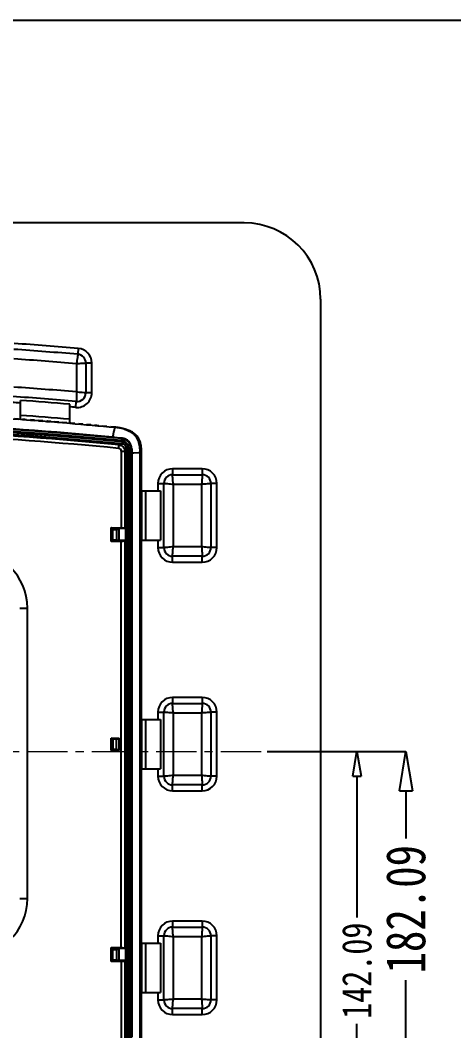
# Model space of a CAD drawing. Header units: millimetres. Extents: x -330 to 1028, y -2979 to 840.
# Drawn here: x 479 to 655.2, y -1482 to -1071 of the extents above; entities that cross this region are included whole.
import ezdxf

# ---------------------------------------------------------------- set-up
doc = ezdxf.new("R2010")
doc.units = ezdxf.units.MM
doc.header["$LTSCALE"] = 16.335
doc.header["$PDMODE"] = 3
doc.header["$PDSIZE"] = 0.3125
doc.linetypes.add('CENTER', pattern=[0.6, 0.375, -0.075, 0.075, -0.075])
doc.linetypes.add('HIDDEN', pattern=[0.2, 0.1, -0.1])
doc.layers.get('0').update_dxf_attribs({"linetype": 'CONTINUOUS'})
doc.layers.get('Defpoints').update_dxf_attribs({"linetype": 'CONTINUOUS'})
doc.layers.add('center', color=1, linetype='CENTER', lineweight=9)
doc.layers.add('DEFAULT_2', color=8, linetype='HIDDEN')
doc.styles.get("Standard").update_dxf_attribs({"font": 'txt', "width": 0.8})
doc.dimstyles.new('STANDARD$0', dxfattribs={"dimscale": 2, "dimtxt": 3, "dimasz": 3, "dimexe": 1.25, "dimexo": 0.625, "dimgap": 0.5, "dimtad": 0, "dimdsep": 46, "dimlunit": 6, "dimtxsty": 'Standard', "dimblk": 'CLOSEDBLANK', "dimcen": 0, "dimclrt": 2, "dimazin": 2, "dimtfac": 2, "dimtmove": 1, "dimatfit": 3, "dimfxl": 0, "dimtolj": 1, "dimtzin": 0, "dimarcsym": 0})

# ---------------------------------------------------------------- blocks, each defined once
blk = doc.blocks.new('_ClosedBlank')
at = {"color": 0, "linetype": 'ByBlock', "lineweight": -2}
for p, q in [((-1, 0.167), (0, 0)), ((-1, 0.167), (-1, -0.167)), ((0, 0), (-1, -0.167))]:
    blk.add_line(p, q, dxfattribs=at)
blk = doc.blocks.new('*D184')
at = {"color": 4, "lineweight": -2}
for p, q in [((579.38, -1368.42), (615.86, -1368.42)), ((615.86, -1378.42), (615.86, -1435.98)), ((615.86, -1500.5), (615.86, -1479.18)), ((516.7, -1510.5), (615.86, -1510.5))]:
    blk.add_line(p, q, dxfattribs=at)
at = {"layer": 'Defpoints', "color": 0}
for p in [(579.38, -1368.42), (516.7, -1510.5), (615.86, -1510.5)]:
    blk.add_point(p, dxfattribs=at)
at = {"color": 4, "lineweight": -2, "xscale": 10, "yscale": 10, "zscale": 10}
for p, rotation in [((615.86, -1368.42), 90), ((615.86, -1510.5), 270)]:
    blk.add_blockref('_ClosedBlank', p, dxfattribs=dict(at, rotation=rotation))
at = {"color": 6, "insert": (615.86, -1457.58), "char_height": 12, "attachment_point": 5, "rotation": 90}
blk.add_mtext('\\A1;142.09', dxfattribs=at)
blk = doc.blocks.new('*D188')
at = {"color": 4, "lineweight": -2}
for p, q in [((579.38, -1368.42), (635.76, -1368.42)), ((635.76, -1384.42), (635.76, -1403.77)), ((635.76, -1534.5), (635.76, -1461.37)), ((516.7, -1550.5), (635.76, -1550.5))]:
    blk.add_line(p, q, dxfattribs=at)
at = {"layer": 'Defpoints', "color": 0}
for p in [(579.38, -1368.42), (635.76, -1368.42), (516.7, -1550.5)]:
    blk.add_point(p, dxfattribs=at)
at = {"color": 4, "lineweight": -2, "xscale": 16, "yscale": 16, "zscale": 16}
for p, rotation in [((635.76, -1368.42), 90), ((635.76, -1550.5), 270)]:
    blk.add_blockref('_ClosedBlank', p, dxfattribs=dict(at, rotation=rotation))
at = {"color": 6, "insert": (635.76, -1432.57), "char_height": 16, "attachment_point": 5, "rotation": 90}
blk.add_mtext('\\A1;182.09', dxfattribs=at)

msp = doc.modelspace()

# ---------------------------------------------------------------- linework, layer by layer
at = {"color": 7, "linetype": 'Continuous'}
for p, q in [((570.063, -1153.419), (172.063, -1153.419)), ((601.063, -1184.419), (601.063, -1552.419)), ((502.573, -1204.448), (502.367, -1206.86)), ((501.778, -1210.687), (501.778, -1222.16)), ((505.642, -1210.426), (505.642, -1222.47)), ((508.063, -1210.426), (505.642, -1210.426)), ((508.063, -1222.47), (508.063, -1210.426)), ((508.063, -1222.47), (505.642, -1222.47)), ((479.063, -1233.442), (479.063, -1225.594)), ((499.063, -1235.016), (499.063, -1227.149)), ((501.548, -1228.448), (501.756, -1226.036)), ((517.342, -1236.679), (517.236, -1237.182)), ((520.181, -1241.157), (520.102, -1241.956)), ((520.181, -1241.157), (520.359, -1240.997)), ((519.091, -1243.65), (520.372, -1243.312)), ((520.451, -1242.524), (520.372, -1243.312)), ((521.981, -1245.088), (521.519, -1246.326)), ((521.981, -1245.088), (521.981, -1486.878)), ((522.772, -1245.088), (521.981, -1245.088)), ((522.772, -1486.878), (522.772, -1245.088)), ((523.267, -1245.45), (524.07, -1245.45)), ((523.267, -1485.986), (523.267, -1245.451)), ((524.28, -1245.259), (524.07, -1245.45)), ((524.07, -1485.986), (524.07, -1245.45)), ((520.037, -1246.316), (520.037, -1277.378)), ((521.519, -1246.326), (521.485, -1277.559)), ((525.181, -1247.002), (524.281, -1247.049)), ((524.281, -1247.049), (524.281, -1484.653)), ((527.08, -1246.904), (525.181, -1247.002)), ((527.738, -1246.87), (527.08, -1246.904)), ((527.738, -1484.993), (527.738, -1246.87)), ((527.881, -1246.854), (528.3, -1246.841)), ((527.881, -1485.024), (527.881, -1246.854)), ((528.3, -1262.419), (528.3, -1246.841)), ((540.926, -1253.419), (540.926, -1255.84)), ((552.926, -1253.419), (540.926, -1253.419)), ((552.926, -1253.419), (552.926, -1255.84)), ((540.926, -1255.84), (552.926, -1255.84)), ((534.926, -1259.419), (534.926, -1262.419)), ((534.926, -1259.419), (537.347, -1259.419)), ((537.347, -1285.419), (537.347, -1259.419)), ((541.211, -1285.134), (541.211, -1259.703)), ((541.211, -1259.703), (552.641, -1259.703)), ((552.641, -1259.703), (552.641, -1285.134)), ((558.926, -1259.419), (556.505, -1259.419)), ((556.505, -1259.419), (556.505, -1285.419)), ((558.926, -1285.419), (558.926, -1259.419)), ((528.23, -1262.419), (528.23, -1282.419)), ((528.3, -1262.419), (536.009, -1262.419)), ((529.926, -1262.419), (529.926, -1282.419)), ((536.009, -1262.419), (536.009, -1282.419)), ((515.931, -1282.982), (515.936, -1277.37)), ((516.669, -1278.077), (515.936, -1277.37)), ((515.936, -1277.37), (520.023, -1277.378)), ((516.669, -1282.269), (516.669, -1278.077)), ((516.669, -1278.077), (518.219, -1278.077)), ((518.219, -1278.077), (519.161, -1277.755)), ((518.219, -1282.269), (518.219, -1278.077)), ((519.161, -1282.592), (519.161, -1277.755)), ((521.724, -1277.755), (519.161, -1277.755)), ((521.485, -1277.559), (521.724, -1277.755)), ((521.724, -1277.755), (521.724, -1282.592)), ((515.931, -1282.982), (516.669, -1282.269)), ((516.669, -1282.269), (518.219, -1282.269)), ((518.219, -1282.269), (519.161, -1282.592)), ((528.3, -1282.419), (536.009, -1282.419)), ((528.3, -1355.419), (528.3, -1282.419)), ((534.926, -1282.419), (534.926, -1285.419)), ((520.018, -1282.973), (515.931, -1282.982)), ((521.724, -1282.592), (519.161, -1282.592)), ((519.966, -1448.185), (520.018, -1282.973)), ((521.481, -1282.792), (521.724, -1282.592)), ((534.926, -1285.419), (537.347, -1285.419)), ((552.641, -1285.134), (541.211, -1285.134)), ((558.926, -1285.419), (556.505, -1285.419)), ((552.926, -1288.998), (540.926, -1288.998)), ((540.926, -1291.419), (540.926, -1288.998)), ((552.926, -1291.419), (552.926, -1288.998)), ((540.926, -1291.419), (552.926, -1291.419)), ((552.926, -1346.419), (540.926, -1346.419)), ((540.926, -1346.419), (540.926, -1348.84)), ((552.926, -1346.419), (552.926, -1348.84)), ((540.926, -1348.84), (552.926, -1348.84)), ((528.23, -1355.419), (528.23, -1375.419)), ((528.3, -1355.419), (536.009, -1355.419)), ((529.926, -1355.419), (529.926, -1375.419)), ((534.926, -1352.419), (537.347, -1352.419)), ((534.926, -1352.419), (534.926, -1355.419)), ((536.009, -1355.419), (536.009, -1375.419)), ((537.347, -1378.419), (537.347, -1352.419)), ((541.211, -1352.703), (552.641, -1352.703)), ((541.211, -1378.134), (541.211, -1352.703)), ((552.641, -1352.703), (552.641, -1378.134)), ((558.926, -1352.419), (556.505, -1352.419)), ((556.505, -1352.419), (556.505, -1378.419)), ((558.926, -1378.419), (558.926, -1352.419)), ((515.887, -1368.018), (515.888, -1363.006)), ((516.663, -1363.456), (515.888, -1363.006)), ((515.888, -1363.006), (519.176, -1363.01)), ((518.017, -1363.456), (516.663, -1363.456)), ((516.663, -1363.456), (516.663, -1367.567)), ((519.005, -1363.332), (518.017, -1363.456)), ((518.017, -1363.456), (518.017, -1367.567)), ((519.176, -1363.01), (519.005, -1363.332)), ((519.005, -1363.332), (519.005, -1367.691)), ((519.176, -1363.01), (519.176, -1368.014)), ((516.663, -1367.567), (515.887, -1368.018)), ((519.177, -1368.014), (515.887, -1368.018)), ((518.017, -1367.567), (516.663, -1367.567)), ((519.005, -1367.691), (518.017, -1367.567)), ((519.177, -1368.014), (519.005, -1367.691)), ((528.3, -1375.419), (536.009, -1375.419)), ((528.3, -1446.419), (528.3, -1375.419)), ((534.926, -1375.419), (534.926, -1378.419)), ((534.926, -1378.419), (537.347, -1378.419)), ((552.641, -1378.134), (541.211, -1378.134)), ((558.926, -1378.419), (556.505, -1378.419)), ((552.926, -1381.998), (540.926, -1381.998)), ((540.926, -1384.419), (540.926, -1381.998)), ((540.926, -1384.419), (552.926, -1384.419)), ((552.926, -1384.419), (552.926, -1381.998)), ((552.926, -1437.419), (540.926, -1437.419)), ((540.926, -1437.419), (540.926, -1439.84)), ((552.926, -1437.419), (552.926, -1439.84)), ((540.926, -1439.84), (552.926, -1439.84)), ((528.23, -1446.419), (528.23, -1466.419)), ((528.3, -1446.419), (536.009, -1446.419)), ((529.926, -1446.419), (529.926, -1466.419)), ((534.926, -1443.419), (537.347, -1443.419)), ((534.926, -1443.419), (534.926, -1446.419)), ((536.009, -1446.419), (536.009, -1466.419)), ((537.347, -1469.419), (537.347, -1443.419)), ((541.211, -1443.703), (552.641, -1443.703)), ((541.211, -1469.134), (541.211, -1443.703)), ((552.641, -1443.703), (552.641, -1469.134)), ((558.926, -1443.419), (556.505, -1443.419)), ((556.505, -1443.419), (556.505, -1469.419)), ((558.926, -1469.419), (558.926, -1443.419)), ((516.669, -1448.927), (515.893, -1448.178)), ((515.893, -1448.178), (519.966, -1448.185)), ((515.895, -1453.866), (515.893, -1448.178)), ((516.669, -1448.927), (518.219, -1448.927)), ((516.669, -1453.119), (516.669, -1448.927)), ((518.219, -1448.927), (519.161, -1448.605)), ((518.219, -1453.119), (518.219, -1448.927)), ((521.724, -1448.605), (519.161, -1448.605)), ((519.161, -1453.442), (519.161, -1448.605)), ((521.434, -1448.366), (521.724, -1448.605)), ((521.724, -1448.605), (521.724, -1453.442)), ((515.895, -1453.866), (516.669, -1453.119)), ((519.967, -1453.86), (515.895, -1453.866)), ((516.669, -1453.119), (518.219, -1453.119)), ((518.219, -1453.119), (519.161, -1453.442)), ((521.724, -1453.442), (519.161, -1453.442)), ((519.973, -1453.86), (519.973, -1485.792)), ((521.436, -1453.679), (521.724, -1453.442)), ((521.436, -1453.679), (521.452, -1485.787)), ((528.3, -1466.419), (536.009, -1466.419)), ((528.3, -1485.049), (528.3, -1466.419)), ((534.926, -1466.419), (534.926, -1469.419)), ((534.926, -1469.419), (537.347, -1469.419)), ((552.641, -1469.134), (541.211, -1469.134)), ((558.926, -1469.419), (556.505, -1469.419)), ((552.926, -1472.998), (540.926, -1472.998)), ((540.926, -1475.419), (540.926, -1472.998)), ((540.926, -1475.419), (552.926, -1475.419)), ((552.926, -1475.419), (552.926, -1472.998))]:
    msp.add_line(p, q, dxfattribs=at)
msp.add_lwpolyline([(70.186, -1070.963), (877.486, -1070.963), (877.486, -1690.783), (70.186, -1690.783)], close=True)
for centre, radius, start, end in [((570.063, -1184.419), 31, 0, 90), ((371.063, -2744.13), 1545.289, 85.11798, 86.088627), ((371.063, -2744.13), 1542.868, 85.11798, 86.088627), ((502.063, -1210.426), 3.579, 0, 85.11798), ((502.063, -1210.426), 6, 0, 85.11798), ((371.063, -2744.13), 1539.004, 85.127713, 86.077278), ((371.063, -2744.13), 1527.573, 85.091164, 86.047879), ((371.063, -2744.13), 1523.709, 85.079528, 86.057846), ((502.063, -1222.47), 6, 265.07953, 0), ((502.063, -1222.47), 3.579, 265.07953, 0), ((371.063, -2744.13), 1521.289, 85.929008, 86.057846), ((371.063, -2744.13), 1522.371, 85.176914, 85.931908), ((371.063, -2744.13), 1521.289, 85.079528, 85.173473), ((372.026, -2721.584), 1491.987, 85.886018, 89.653047), ((371.063, -2744.13), 1516.289, 85.157519, 85.915561), ((371.063, -2746.934), 1511.809, 84.329114, 95.670886), ((371.063, -2746.934), 1511.017, 84.329114, 95.670886), ((371.063, -2746.934), 1513.142, 84.344373, 95.655627), ((371.063, -2746.934), 1512.34, 84.344394, 95.655602), ((371.639, -2731.681), 1498.088, 84.452573, 90.022053), ((369.509, -2790.92), 1554.482, 84.478097, 89.861287), ((372.033, -2721.47), 1491.912, 85.115624, 85.88609), ((372.059, -2721.399), 1491.8, 84.410821, 85.116242), ((369.175, -2793.607), 1555.718, 84.474885, 89.847811), ((519.755, -1245.451), 4.315, 0.02001, 84.32439), ((519.26, -1245.716), 8.648, 56.25867, 57.49572), ((519.757, -1245.449), 3.51, 359.9701, 84.3705), ((540.926, -1259.419), 6, 90, 180), ((552.926, -1259.419), 6, 0, 90), ((540.926, -1259.419), 3.579, 90, 180), ((552.926, -1259.419), 3.579, 0, 90), ((458.043, -1310.179), 23.816, 0.0473, 89.93545), ((540.926, -1285.419), 6, 180, 270), ((540.926, -1285.419), 3.579, 180, 270), ((552.926, -1285.419), 6, 270, 0), ((552.926, -1285.419), 3.579, 270, 0), ((540.926, -1352.419), 6, 90, 180), ((552.926, -1352.419), 6, 0, 90), ((540.926, -1352.419), 3.579, 90, 180), ((552.926, -1352.419), 3.579, 0, 90), ((540.926, -1378.419), 6, 180, 270), ((540.926, -1378.419), 3.579, 180, 270), ((552.926, -1378.419), 6, 270, 0), ((552.926, -1378.419), 3.579, 270, 0), ((458.034, -1428.212), 23.824, 270.05892, 359.94594), ((540.926, -1443.419), 6, 90, 180), ((552.926, -1443.419), 6, 0, 90), ((540.926, -1443.419), 3.579, 90, 180), ((552.926, -1443.419), 3.579, 0, 90), ((540.926, -1469.419), 6, 180, 270), ((540.926, -1469.419), 3.579, 180, 270), ((552.926, -1469.419), 6, 270, 0), ((552.926, -1469.419), 3.579, 270, 0)]:
    msp.add_arc(centre, radius, start, end, dxfattribs=at)
for points, knots in [([(502.367, -1206.86), (502.329, -1207.336), (502.236, -1208.194), (502.036, -1209.471), (501.881, -1210.271), (501.776, -1210.687)], [0, 0, 0, 0, 0.369864, 0.6674361, 1, 1, 1, 1]), ([(501.778, -1210.69), (502.202, -1210.62), (503.012, -1210.532), (504.301, -1210.445), (505.164, -1210.424), (505.642, -1210.426)], [0, 0, 0, 0, 0.3325776, 0.6301409, 1, 1, 1, 1]), ([(501.775, -1222.16), (501.821, -1222.587), (501.856, -1223.403), (501.849, -1224.697), (501.8, -1225.559), (501.756, -1226.036)], [0, 0, 0, 0, 0.3324937, 0.6301042, 1, 1, 1, 1]), ([(505.642, -1222.47), (505.163, -1222.472), (504.299, -1222.451), (503.01, -1222.342), (502.2, -1222.24), (501.778, -1222.157)], [0, 0, 0, 0, 0.3699047, 0.6675291, 1, 1, 1, 1]), ([(517.236, -1237.182), (517.223, -1237.244), (517.163, -1237.532), (517.103, -1237.819), (517.055, -1238.045)], [0, 0, 0, 0, 0.2154127, 1, 1, 1, 1]), ([(517.055, -1238.045), (516.973, -1238.428), (516.786, -1239.284), (516.619, -1240.143), (516.527, -1240.617)], [0, 0, 0, 0, 0.4481724, 1, 1, 1, 1]), ([(524.28, -1245.259), (524.281, -1244.731), (524.081, -1243.666), (523.216, -1242.302), (521.922, -1241.34), (520.883, -1241.047), (520.359, -1240.997)], [0, 0, 0, 0, 0.2508471, 0.500371, 0.7497191, 1, 1, 1, 1]), ([(528.3, -1246.841), (528.3, -1246.29), (528.261, -1245.188), (528.039, -1243.547), (527.589, -1241.948), (526.822, -1240.466), (525.693, -1239.231), (524.301, -1238.316), (522.767, -1237.684), (521.702, -1237.392), (521.165, -1237.269)], [0, 0, 0, 0, 0.1249147, 0.2499513, 0.3749338, 0.500048, 0.6249584, 0.7500127, 0.8750622, 1, 1, 1, 1]), ([(527.882, -1246.862), (527.881, -1246.045), (527.778, -1244.408), (527.15, -1242.02), (525.872, -1239.893), (524.601, -1238.834), (523.914, -1238.405)], [0, 0, 0, 0, 0.2509767, 0.5015209, 0.7511142, 1, 1, 1, 1]), ([(527.738, -1246.87), (527.738, -1246.09), (527.648, -1244.515), (527.1, -1242.188), (525.934, -1240.059), (524.725, -1238.967), (524.063, -1238.525)], [0, 0, 0, 0, 0.2461873, 0.4961706, 0.748682, 1, 1, 1, 1]), ([(518.963, -1245.117), (518.993, -1244.799), (519.035, -1244.311), (519.084, -1243.823), (519.091, -1243.652)], [0, 0, 0, 0, 0.6508674, 1, 1, 1, 1]), ([(520.05, -1246.232), (520.033, -1245.956), (519.812, -1245.378), (519.242, -1245.144), (518.963, -1245.117)], [0, 0, 0, 0, 0.497708, 1, 1, 1, 1]), ([(519.091, -1243.65), (519.411, -1243.694), (520.045, -1243.899), (520.831, -1244.511), (521.364, -1245.353), (521.506, -1246.003), (521.519, -1246.326)], [0, 0, 0, 0, 0.248369, 0.5000963, 0.751766, 1, 1, 1, 1]), ([(521.981, -1245.088), (521.992, -1244.651), (521.743, -1243.686), (520.808, -1243.343), (520.372, -1243.312)], [0, 0, 0, 0, 0.5002276, 1, 1, 1, 1]), ([(520.451, -1242.524), (520.766, -1242.555), (521.393, -1242.715), (522.183, -1243.288), (522.675, -1244.131), (522.772, -1244.771), (522.772, -1245.088)], [0, 0, 0, 0, 0.2502006, 0.4999974, 0.7497967, 1, 1, 1, 1]), ([(520.052, -1246.316), (520.371, -1246.316), (520.86, -1246.32), (521.349, -1246.319), (521.519, -1246.326)], [0, 0, 0, 0, 0.6529181, 1, 1, 1, 1]), ([(527.881, -1246.862), (527.876, -1246.863), (527.828, -1246.867), (527.78, -1246.868), (527.738, -1246.87)], [0, 0, 0, 0, 0.1214643, 1, 1, 1, 1]), ([(541.213, -1259.703), (541.137, -1259.28), (541.042, -1258.47), (540.947, -1257.181), (540.923, -1256.318), (540.926, -1255.84)], [0, 0, 0, 0, 0.3325392, 0.6301241, 1, 1, 1, 1]), ([(552.926, -1255.84), (552.928, -1256.318), (552.908, -1257.181), (552.809, -1258.47), (552.715, -1259.28), (552.639, -1259.703)], [0, 0, 0, 0, 0.3698826, 0.6674783, 1, 1, 1, 1]), ([(537.347, -1259.419), (537.825, -1259.416), (538.689, -1259.437), (539.977, -1259.536), (540.788, -1259.63), (541.211, -1259.706)], [0, 0, 0, 0, 0.3698826, 0.6674781, 1, 1, 1, 1]), ([(552.641, -1259.706), (553.065, -1259.63), (553.875, -1259.535), (555.164, -1259.439), (556.027, -1259.416), (556.505, -1259.419)], [0, 0, 0, 0, 0.3325393, 0.6301241, 1, 1, 1, 1]), ([(520.023, -1277.378), (520.193, -1277.378), (520.512, -1277.387), (520.945, -1277.42), (521.26, -1277.474), (521.437, -1277.519), (521.485, -1277.559)], [0, 0, 0, 0, 0.3446681, 0.6469692, 0.8726948, 1, 1, 1, 1]), ([(521.481, -1282.792), (521.432, -1282.832), (521.255, -1282.877), (520.941, -1282.931), (520.508, -1282.964), (520.188, -1282.973), (520.018, -1282.973)], [0, 0, 0, 0, 0.1272653, 0.3528693, 0.6551663, 1, 1, 1, 1]), ([(541.211, -1285.132), (540.788, -1285.207), (539.978, -1285.303), (538.688, -1285.398), (537.825, -1285.421), (537.347, -1285.419)], [0, 0, 0, 0, 0.3325393, 0.6301241, 1, 1, 1, 1]), ([(540.926, -1288.998), (540.924, -1288.52), (540.944, -1287.656), (541.044, -1286.367), (541.137, -1285.557), (541.213, -1285.134)], [0, 0, 0, 0, 0.3698826, 0.6674783, 1, 1, 1, 1]), ([(552.639, -1285.134), (552.715, -1285.557), (552.81, -1286.367), (552.906, -1287.656), (552.929, -1288.52), (552.926, -1288.998)], [0, 0, 0, 0, 0.3325392, 0.6301241, 1, 1, 1, 1]), ([(556.505, -1285.419), (556.027, -1285.421), (555.164, -1285.401), (553.875, -1285.301), (553.065, -1285.207), (552.641, -1285.132)], [0, 0, 0, 0, 0.3698826, 0.6674781, 1, 1, 1, 1]), ([(478.827, -1310.176), (478.928, -1310.171), (479.262, -1310.17), (480.272, -1310.16), (481.18, -1310.16), (481.857, -1310.159)], [0, 0, 0, 0, 0.1005008, 0.3302391, 1, 1, 1, 1]), ([(541.213, -1352.703), (541.137, -1352.28), (541.042, -1351.47), (540.947, -1350.181), (540.923, -1349.318), (540.926, -1348.84)], [0, 0, 0, 0, 0.3325392, 0.6301241, 1, 1, 1, 1]), ([(552.926, -1348.84), (552.928, -1349.318), (552.908, -1350.181), (552.809, -1351.47), (552.715, -1352.28), (552.639, -1352.703)], [0, 0, 0, 0, 0.3698826, 0.6674783, 1, 1, 1, 1]), ([(537.347, -1352.419), (537.825, -1352.416), (538.689, -1352.437), (539.977, -1352.536), (540.788, -1352.63), (541.211, -1352.706)], [0, 0, 0, 0, 0.3698826, 0.6674781, 1, 1, 1, 1]), ([(552.641, -1352.706), (553.065, -1352.63), (553.875, -1352.535), (555.164, -1352.439), (556.027, -1352.416), (556.505, -1352.419)], [0, 0, 0, 0, 0.3325393, 0.6301241, 1, 1, 1, 1]), ([(541.211, -1378.132), (540.788, -1378.207), (539.978, -1378.303), (538.688, -1378.398), (537.825, -1378.421), (537.347, -1378.419)], [0, 0, 0, 0, 0.3325393, 0.6301241, 1, 1, 1, 1]), ([(540.926, -1381.998), (540.924, -1381.52), (540.944, -1380.656), (541.044, -1379.367), (541.137, -1378.557), (541.213, -1378.134)], [0, 0, 0, 0, 0.3698826, 0.6674783, 1, 1, 1, 1]), ([(552.639, -1378.134), (552.715, -1378.557), (552.81, -1379.367), (552.906, -1380.656), (552.929, -1381.52), (552.926, -1381.998)], [0, 0, 0, 0, 0.3325392, 0.6301241, 1, 1, 1, 1]), ([(556.505, -1378.419), (556.027, -1378.421), (555.164, -1378.401), (553.875, -1378.301), (553.065, -1378.207), (552.641, -1378.132)], [0, 0, 0, 0, 0.3698826, 0.6674781, 1, 1, 1, 1]), ([(478.835, -1428.222), (478.936, -1428.225), (479.27, -1428.226), (480.28, -1428.234), (481.188, -1428.234), (481.865, -1428.234)], [0, 0, 0, 0, 0.1005742, 0.3304128, 1, 1, 1, 1]), ([(541.213, -1443.703), (541.137, -1443.28), (541.042, -1442.47), (540.947, -1441.181), (540.923, -1440.318), (540.926, -1439.84)], [0, 0, 0, 0, 0.3325392, 0.6301241, 1, 1, 1, 1]), ([(552.926, -1439.84), (552.928, -1440.318), (552.908, -1441.181), (552.809, -1442.47), (552.715, -1443.28), (552.639, -1443.703)], [0, 0, 0, 0, 0.3698826, 0.6674783, 1, 1, 1, 1]), ([(537.347, -1443.419), (537.825, -1443.416), (538.689, -1443.437), (539.977, -1443.536), (540.788, -1443.63), (541.211, -1443.706)], [0, 0, 0, 0, 0.3698826, 0.6674781, 1, 1, 1, 1]), ([(552.641, -1443.706), (553.065, -1443.63), (553.875, -1443.535), (555.164, -1443.439), (556.027, -1443.416), (556.505, -1443.419)], [0, 0, 0, 0, 0.3325393, 0.6301241, 1, 1, 1, 1]), ([(519.966, -1448.185), (520.137, -1448.185), (520.457, -1448.194), (520.892, -1448.227), (521.207, -1448.281), (521.385, -1448.326), (521.434, -1448.366)], [0, 0, 0, 0, 0.3446396, 0.6469935, 0.872727, 1, 1, 1, 1]), ([(521.436, -1453.679), (521.387, -1453.719), (521.209, -1453.764), (520.893, -1453.818), (520.459, -1453.851), (520.138, -1453.86), (519.967, -1453.86)], [0, 0, 0, 0, 0.127289, 0.3530804, 0.6554487, 1, 1, 1, 1]), ([(541.211, -1469.132), (540.788, -1469.207), (539.978, -1469.303), (538.688, -1469.398), (537.825, -1469.421), (537.347, -1469.419)], [0, 0, 0, 0, 0.3325393, 0.6301241, 1, 1, 1, 1]), ([(540.926, -1472.998), (540.924, -1472.52), (540.944, -1471.656), (541.044, -1470.367), (541.137, -1469.557), (541.213, -1469.134)], [0, 0, 0, 0, 0.3698826, 0.6674783, 1, 1, 1, 1]), ([(552.639, -1469.134), (552.715, -1469.557), (552.81, -1470.367), (552.906, -1471.656), (552.929, -1472.52), (552.926, -1472.998)], [0, 0, 0, 0, 0.3325392, 0.6301241, 1, 1, 1, 1]), ([(556.505, -1469.419), (556.027, -1469.421), (555.164, -1469.401), (553.875, -1469.301), (553.065, -1469.207), (552.641, -1469.132)], [0, 0, 0, 0, 0.3698826, 0.6674781, 1, 1, 1, 1])]:
    msp.add_open_spline(points, degree=3, knots=knots, dxfattribs=at)
for points in [[(521.165, -1237.269), (519.912, -1236.983), (518.632, -1236.818), (517.353, -1236.692)], [(520.359, -1240.997), (519.058, -1240.874), (517.759, -1240.736), (516.459, -1240.61)], [(523.907, -1238.423), (523.445, -1238.128), (522.954, -1237.877), (522.45, -1237.664)], [(524.28, -1245.259), (524.28, -1245.856), (524.281, -1246.452), (524.281, -1247.049)], [(521.481, -1282.792), (521.43, -1337.983), (521.414, -1393.175), (521.434, -1448.366)], [(481.873, -1428.234), (481.873, -1388.876), (481.873, -1349.518), (481.873, -1310.159)]]:
    msp.add_open_spline(points, degree=3, dxfattribs=at)
at = {"layer": 'center', "color": 1, "linetype": 'CENTER', "ltscale": 2.674503}
msp.add_line((141.063, -1368.419), (601.063, -1368.419), dxfattribs=at)
at = {"layer": 'DEFAULT_2', "color": 8, "linetype": 'HIDDEN'}
for p, q in [((517.379, -1236.506), (517.342, -1236.679)), ((517.353, -1236.692), (517.378, -1236.509)), ((517.378, -1236.509), (517.379, -1236.506)), ((519.027, -1236.719), (517.378, -1236.509)), ((528.3, -1262.419), (528.23, -1262.419)), ((528.3, -1282.419), (528.23, -1282.419)), ((528.3, -1355.419), (528.23, -1355.419)), ((528.3, -1375.419), (528.23, -1375.419)), ((528.3, -1446.419), (528.23, -1446.419)), ((528.3, -1466.419), (528.23, -1466.419))]:
    msp.add_line(p, q, dxfattribs=at)
for points in [[(517.379, -1236.506), (469.147, -1232.587), (419.492, -1230.183), (371.063, -1229.42)], [(519.027, -1236.719), (518.422, -1236.628), (517.379, -1236.506)], [(521.165, -1237.27), (521.377, -1237.322), (522.164, -1237.567), (523.308, -1238.062), (523.915, -1238.406)]]:
    msp.add_lwpolyline(points, dxfattribs=at)
for centre, radius, start, end in [((371.64, -2731.673), 1502.25, 84.432789, 90.022005), ((516.072, -1254.84), 18.362, 77.36382, 80.74006), ((515.889, -1255.833), 19.368, 77.46564, 80.67306), ((517.989, -1248.238), 11.477, 67.12391, 68.4694)]:
    msp.add_arc(centre, radius, start, end, dxfattribs=at)
msp.add_open_spline([(519.028, -1236.721), (518.481, -1236.63), (517.93, -1236.562), (517.378, -1236.509)], degree=3, dxfattribs=at)
for points, knots in [([(522.201, -1237.562), (522.028, -1237.494), (521.337, -1237.241), (520.626, -1237.044), (520.089, -1236.923)], [0, 0, 0, 0, 0.251635, 1, 1, 1, 1]), ([(523.914, -1238.405), (523.623, -1238.223), (522.418, -1237.566), (521.095, -1237.15), (520.092, -1236.926)], [0, 0, 0, 0, 0.2502149, 1, 1, 1, 1])]:
    msp.add_open_spline(points, degree=3, knots=knots, dxfattribs=at)

# ---------------------------------------------------------------- dimensions: what is measured, and where the dimension line sits
for base, p1, p2, override, picture, middle in [((615.8564, -1510.504), (579.3802, -1368.4188), (516.7047, -1510.504), {"dimtxt": 6, "dimasz": 5, "dimexe": 0, "dimexo": 0, "dimgap": 0, "dimzin": 0, "dimclrd": 4, "dimclre": 4, "dimclrt": 6}, '*D184', (615.8564, -1457.5809)), ((635.7562, -1368.4188), (516.7047, -1550.504), (579.3802, -1368.4188), {"dimtxt": 8, "dimasz": 8, "dimexe": 0, "dimexo": 0, "dimgap": 0, "dimzin": 0, "dimclrd": 4, "dimclre": 4, "dimclrt": 6}, '*D188', (635.7562, -1432.5708))]:
    dim = msp.add_linear_dim(base=base, p1=p1, p2=p2, angle=90, dimstyle='STANDARD$0', override=override)
    dim.commit()
    dim.dimension.update_dxf_attribs({"geometry": picture, "text_midpoint": middle, "dimtype": 160})

doc.saveas('drawing.dxf')
